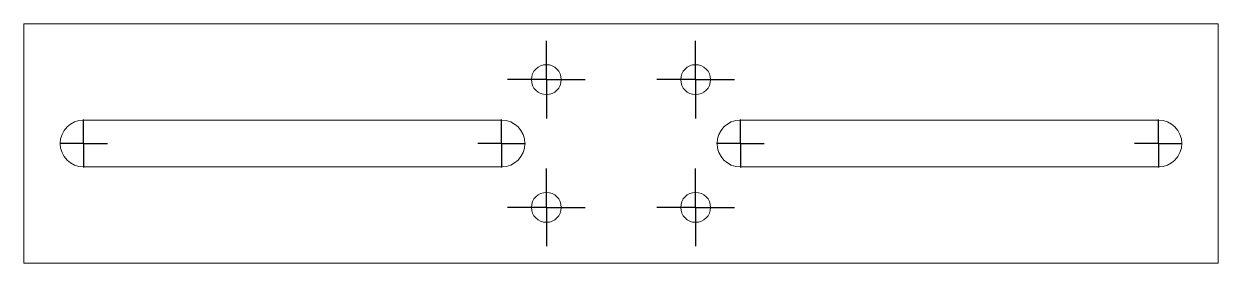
# Model space of a CAD drawing. Extents: x 0.02 to 5.02, y 0.01 to 1.
import ezdxf

# ---------------------------------------------------------------- set-up
doc = ezdxf.new("R2010")
doc.units = 0
doc.header["$MEASUREMENT"] = 0

# ---------------------------------------------------------------- blocks, each defined once
blk = doc.blocks.new('SW_CENTERMARK0')
at = {"color": 7, "linetype": 'Continuous'}
for q in [(0.27, 0.605), (0.17, 0.505), (0.27, 0.405), (0.37, 0.505)]:
    blk.add_line((0.27, 0.505), q, dxfattribs=at)
blk = doc.blocks.new('SW_CENTERMARK1')
at = {"color": 7, "linetype": 'Continuous'}
for q in [(2.02, 0.605), (1.92, 0.505), (2.02, 0.405), (2.12, 0.505)]:
    blk.add_line((2.02, 0.505), q, dxfattribs=at)
blk = doc.blocks.new('SW_CENTERMARK2')
at = {"color": 7, "linetype": 'Continuous'}
for p, q in [((2.2075, 0.872), (2.2075, 0.9345)), ((2.2075, 0.772), (2.2075, 0.872)), ((2.1075, 0.772), (2.045, 0.772)), ((2.2075, 0.772), (2.1075, 0.772)), ((2.2075, 0.772), (2.2075, 0.672)), ((2.2075, 0.772), (2.3075, 0.772)), ((2.3075, 0.772), (2.37, 0.772)), ((2.2075, 0.672), (2.2075, 0.6095))]:
    blk.add_line(p, q, dxfattribs=at)
blk = doc.blocks.new('SW_CENTERMARK3')
at = {"color": 7, "linetype": 'Continuous'}
for p, q in [((2.2075, 0.338), (2.2075, 0.4005)), ((2.2075, 0.238), (2.2075, 0.338)), ((2.1075, 0.238), (2.045, 0.238)), ((2.2075, 0.238), (2.1075, 0.238)), ((2.2075, 0.238), (2.2075, 0.138)), ((2.2075, 0.238), (2.3075, 0.238)), ((2.3075, 0.238), (2.37, 0.238)), ((2.2075, 0.138), (2.2075, 0.0755))]:
    blk.add_line(p, q, dxfattribs=at)
blk = doc.blocks.new('SW_CENTERMARK4')
at = {"color": 7, "linetype": 'Continuous'}
for p, q in [((2.8325, 0.338), (2.8325, 0.4005)), ((2.8325, 0.238), (2.8325, 0.338)), ((2.7325, 0.238), (2.67, 0.238)), ((2.8325, 0.238), (2.7325, 0.238)), ((2.8325, 0.238), (2.8325, 0.138)), ((2.8325, 0.238), (2.9325, 0.238)), ((2.9325, 0.238), (2.995, 0.238)), ((2.8325, 0.138), (2.8325, 0.0755))]:
    blk.add_line(p, q, dxfattribs=at)
blk = doc.blocks.new('SW_CENTERMARK5')
at = {"color": 7, "linetype": 'Continuous'}
for p, q in [((2.8325, 0.872), (2.8325, 0.9345)), ((2.8325, 0.772), (2.8325, 0.872)), ((2.7325, 0.772), (2.67, 0.772)), ((2.8325, 0.772), (2.7325, 0.772)), ((2.8325, 0.772), (2.8325, 0.672)), ((2.8325, 0.772), (2.9325, 0.772)), ((2.9325, 0.772), (2.995, 0.772)), ((2.8325, 0.672), (2.8325, 0.6095))]:
    blk.add_line(p, q, dxfattribs=at)
blk = doc.blocks.new('SW_CENTERMARK6')
at = {"color": 7, "linetype": 'Continuous'}
for q in [(3.02, 0.605), (2.92, 0.505), (3.02, 0.405), (3.12, 0.505)]:
    blk.add_line((3.02, 0.505), q, dxfattribs=at)
blk = doc.blocks.new('SW_CENTERMARK7')
at = {"color": 7, "linetype": 'Continuous'}
for q in [(4.77, 0.605), (4.67, 0.505), (4.77, 0.405), (4.87, 0.505)]:
    blk.add_line((4.77, 0.505), q, dxfattribs=at)

msp = doc.modelspace()

# ---------------------------------------------------------------- linework, layer by layer
at = {"color": 7, "linetype": 'Continuous', "lineweight": 15}
for p, q in [((5.02, 1.005), (0.02, 1.005)), ((0.02, 1.005), (0.02, 0.005)), ((5.02, 0.005), (5.02, 1.005)), ((2.02, 0.603), (0.27, 0.603)), ((4.77, 0.603), (3.02, 0.603)), ((0.27, 0.407), (2.02, 0.407)), ((3.02, 0.407), (4.77, 0.407)), ((0.02, 0.005), (5.02, 0.005))]:
    msp.add_line(p, q, dxfattribs=at)
for centre in [(2.2075, 0.772), (2.8325, 0.772), (2.2075, 0.238), (2.8325, 0.238)]:
    msp.add_circle(centre, 0.0625, dxfattribs=at)
for centre, start, end in [((0.27, 0.505), 90, 270), ((2.02, 0.505), 270, 90), ((3.02, 0.505), 90, 270), ((4.77, 0.505), 270, 90)]:
    msp.add_arc(centre, 0.098, start, end, dxfattribs=at)

# ---------------------------------------------------------------- block references
for name in ['SW_CENTERMARK2', 'SW_CENTERMARK5', 'SW_CENTERMARK0', 'SW_CENTERMARK1', 'SW_CENTERMARK6', 'SW_CENTERMARK7', 'SW_CENTERMARK3', 'SW_CENTERMARK4']:
    msp.add_blockref(name, (0, 0))

doc.saveas('drawing.dxf')
